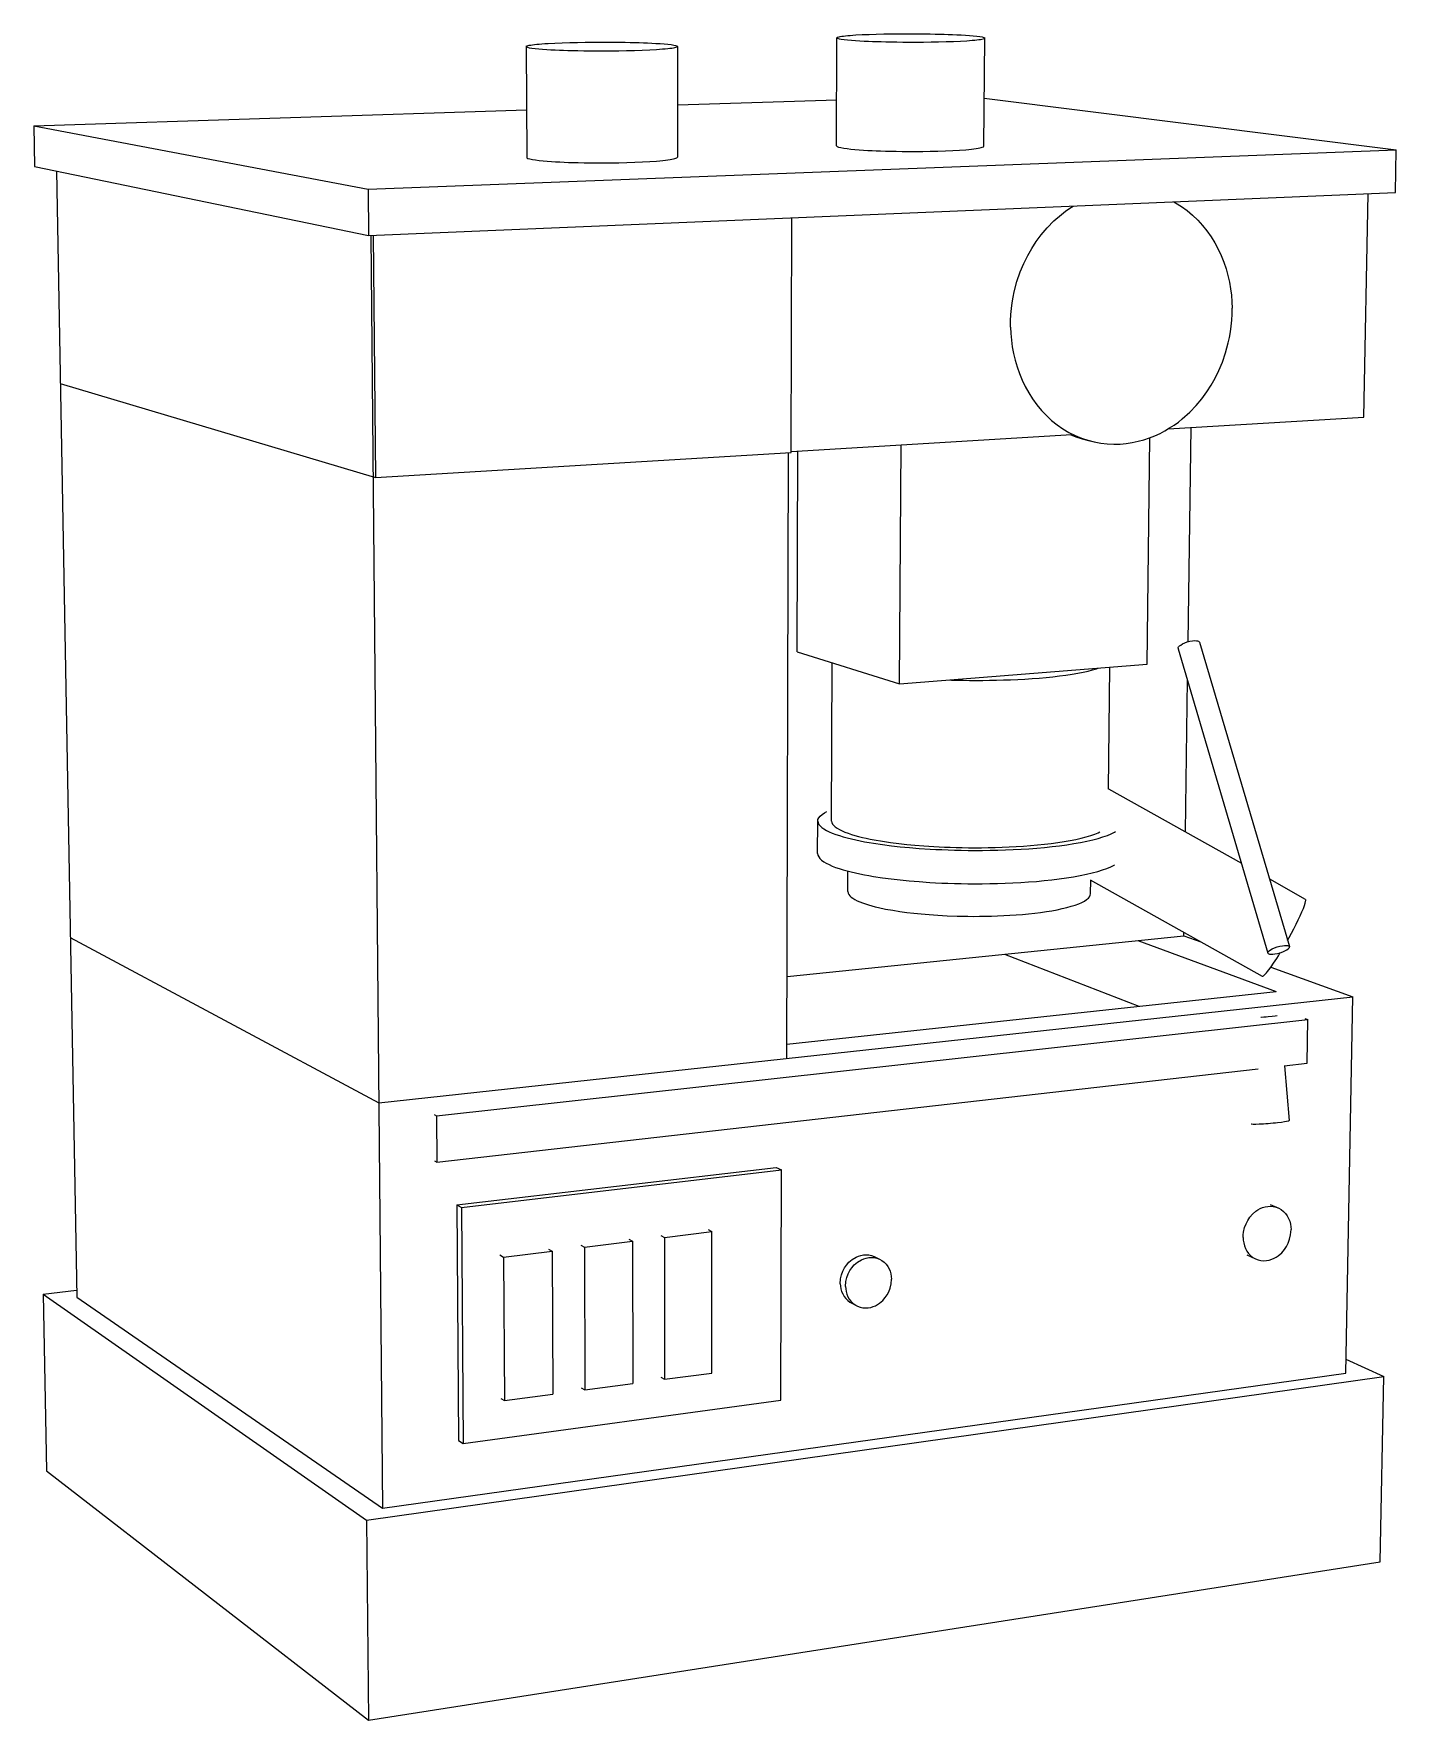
# Model space of a CAD drawing. Header units: millimetres. Extents: x -243 to 256, y -364 to 253.
import ezdxf

# ---------------------------------------------------------------- set-up
doc = ezdxf.new("R2010")
doc.units = ezdxf.units.MM
doc.layers.add('VISIBLE', color=7, linetype='Continuous')

msp = doc.modelspace()

# ---------------------------------------------------------------- linework, layer by layer
at = {"layer": 'VISIBLE'}
for p, q in [((60.63, 253.09), (63.15, 253.2)), ((63.15, 253.2), (65.8, 253.28)), ((65.8, 253.28), (68.51, 253.35)), ((68.51, 253.35), (71.23, 253.39)), ((71.23, 253.39), (73.9, 253.42)), ((73.9, 253.42), (76.49, 253.43)), ((76.49, 253.43), (78.95, 253.43)), ((78.95, 253.43), (81.28, 253.42)), ((81.28, 253.42), (83.46, 253.4)), ((83.46, 253.4), (85.48, 253.37)), ((85.48, 253.37), (87.35, 253.33)), ((87.35, 253.33), (89.06, 253.29)), ((89.06, 253.29), (90.63, 253.25)), ((90.63, 253.25), (92.14, 253.2)), ((92.14, 253.2), (93.7, 253.14)), ((-62.39, 248.83), (-62.05, 249.02)), ((-62.39, 248.83), (-62.2, 208.29)), ((-62.39, 248.83), (-62.35, 248.64)), ((-62.35, 248.64), (-61.96, 248.46)), ((-62.05, 249.02), (-61.29, 249.21)), ((-61.96, 248.46), (-61.27, 248.3)), ((-61.29, 249.21), (-60.76, 249.3)), ((-61.27, 248.3), (-60.31, 248.14)), ((-60.76, 249.3), (-60.13, 249.39)), ((-60.31, 248.14), (-59.15, 248)), ((-60.13, 249.39), (-59.39, 249.48)), ((-59.39, 249.48), (-58.56, 249.57)), ((-59.15, 248), (-57.83, 247.88)), ((-58.56, 249.57), (-57.64, 249.65)), ((-57.83, 247.88), (-56.4, 247.76)), ((-57.64, 249.65), (-56.64, 249.74)), ((-56.64, 249.74), (-55.55, 249.81)), ((-56.4, 247.76), (-54.9, 247.66)), ((-55.55, 249.81), (-54.4, 249.89)), ((-55.55, 249.81), (-54.4, 249.89)), ((-54.9, 247.66), (-53.35, 247.58)), ((-54.4, 249.89), (-51.9, 250.02)), ((-53.35, 247.58), (-51.79, 247.5)), ((-51.9, 250.02), (-49.22, 250.13)), ((-51.79, 247.5), (-50.24, 247.44)), ((-50.24, 247.44), (-48.71, 247.39)), ((-49.22, 250.13), (-46.43, 250.22)), ((-48.71, 247.39), (-47.12, 247.34)), ((-47.12, 247.34), (-45.37, 247.29)), ((-46.43, 250.22), (-43.59, 250.28)), ((-45.37, 247.29), (-43.45, 247.25)), ((-43.59, 250.28), (-40.76, 250.33)), ((-43.45, 247.25), (-41.36, 247.22)), ((-41.36, 247.22), (-39.1, 247.2)), ((-40.76, 250.33), (-38, 250.36)), ((-39.1, 247.2), (-36.66, 247.18)), ((-38, 250.36), (-35.34, 250.38)), ((-36.66, 247.18), (-34.07, 247.18)), ((-35.34, 250.38), (-32.81, 250.37)), ((-34.07, 247.18), (-31.35, 247.19)), ((-32.81, 250.37), (-30.43, 250.36)), ((-31.35, 247.19), (-28.52, 247.23)), ((-30.43, 250.36), (-28.22, 250.34)), ((-28.52, 247.23), (-25.63, 247.28)), ((-28.22, 250.34), (-26.18, 250.31)), ((-26.18, 250.31), (-24.3, 250.27)), ((-25.63, 247.28), (-22.74, 247.35)), ((-24.3, 250.27), (-22.58, 250.23)), ((-22.74, 247.35), (-19.9, 247.44)), ((-22.58, 250.23), (-21.02, 250.18)), ((-21.02, 250.18), (-19.51, 250.13)), ((-19.9, 247.44), (-17.19, 247.56)), ((-19.51, 250.13), (-17.97, 250.07)), ((-17.97, 250.07), (-16.42, 249.99)), ((-17.19, 247.56), (-14.69, 247.69)), ((-16.42, 249.99), (-14.88, 249.91)), ((-14.88, 249.91), (-13.37, 249.82)), ((-14.69, 247.69), (-13.54, 247.77)), ((-13.54, 247.77), (-12.46, 247.85)), ((-13.37, 249.82), (-11.92, 249.71)), ((-12.46, 247.85), (-11.47, 247.93)), ((-11.92, 249.71), (-10.57, 249.58)), ((-11.47, 247.93), (-10.57, 248.02)), ((-10.57, 249.58), (-9.37, 249.45)), ((-10.57, 248.02), (-9.77, 248.11)), ((-9.77, 248.11), (-9.06, 248.2)), ((-9.37, 249.45), (-8.36, 249.29)), ((-9.06, 248.2), (-8.46, 248.29)), ((-8.46, 248.29), (-7.96, 248.39)), ((-8.36, 249.29), (-7.6, 249.13)), ((-7.96, 248.39), (-7.29, 248.58)), ((-7.6, 249.13), (-7.14, 248.95)), ((-7.29, 248.58), (-7.02, 248.77)), ((-7.14, 248.95), (-7.02, 248.77)), ((-7.02, 248.77), (-7, 208.21)), ((51.26, 212.39), (51.41, 251.96)), ((51.41, 251.96), (51.59, 252.14)), ((51.41, 251.96), (51.61, 251.78)), ((51.59, 252.14), (52.16, 252.32)), ((51.61, 251.78), (52.15, 251.61)), ((52.15, 251.61), (52.97, 251.45)), ((52.16, 252.32), (52.6, 252.41)), ((52.6, 252.41), (53.14, 252.5)), ((52.97, 251.45), (54.03, 251.31)), ((53.14, 252.5), (53.78, 252.58)), ((53.78, 252.58), (54.51, 252.67)), ((54.03, 251.31), (55.29, 251.17)), ((54.51, 252.67), (55.34, 252.75)), ((55.29, 251.17), (56.68, 251.05)), ((55.34, 252.75), (56.25, 252.82)), ((56.25, 252.82), (57.24, 252.9)), ((56.68, 251.05), (58.17, 250.94)), ((57.24, 252.9), (58.31, 252.97)), ((58.17, 250.94), (59.73, 250.85)), ((58.31, 252.97), (60.63, 253.09)), ((59.73, 250.85), (61.31, 250.77)), ((61.31, 250.77), (62.9, 250.7)), ((62.9, 250.7), (64.47, 250.64)), ((64.47, 250.64), (66.01, 250.59)), ((66.01, 250.59), (67.6, 250.54)), ((67.6, 250.54), (69.34, 250.5)), ((69.34, 250.5), (71.24, 250.46)), ((71.24, 250.46), (73.31, 250.43)), ((73.31, 250.43), (75.54, 250.4)), ((75.54, 250.4), (77.93, 250.39)), ((77.93, 250.39), (80.46, 250.39)), ((80.46, 250.39), (83.1, 250.4)), ((83.1, 250.4), (85.84, 250.43)), ((85.84, 250.43), (88.61, 250.48)), ((88.61, 250.48), (91.37, 250.55)), ((91.37, 250.55), (94.06, 250.64)), ((93.7, 253.14), (95.27, 253.07)), ((94.06, 250.64), (96.6, 250.75)), ((95.27, 253.07), (96.85, 252.99)), ((96.6, 250.75), (98.92, 250.88)), ((96.85, 252.99), (98.41, 252.9)), ((98.41, 252.9), (99.91, 252.79)), ((98.92, 250.88), (99.99, 250.95)), ((99.91, 252.79), (101.33, 252.68)), ((99.99, 250.95), (100.97, 251.02)), ((100.97, 251.02), (101.86, 251.1)), ((101.33, 252.68), (102.62, 252.55)), ((101.86, 251.1), (102.67, 251.19)), ((102.62, 252.55), (103.73, 252.4)), ((102.67, 251.19), (103.38, 251.27)), ((103.38, 251.27), (103.99, 251.36)), ((103.73, 252.4), (104.62, 252.25)), ((103.99, 251.36), (104.49, 251.45)), ((104.49, 251.45), (104.9, 251.54)), ((104.62, 252.25), (105.22, 252.08)), ((104.9, 251.54), (105.39, 251.72)), ((105.17, 212.32), (105.49, 251.9)), ((105.22, 252.08), (105.49, 251.9)), ((105.39, 251.72), (105.49, 251.9)), ((-7.01, 227.38), (51.33, 229.27)), ((105.31, 229.81), (256.22, 210.96)), ((-242.75, 219.73), (-62.28, 225.59)), ((-242.75, 219.73), (-242.47, 204.85)), ((-242.75, 219.73), (-120.32, 196.58)), ((-120.32, 196.58), (256.22, 210.96)), ((51.26, 212.39), (51.46, 212.16)), ((51.46, 212.16), (51.99, 211.94)), ((51.99, 211.94), (52.81, 211.73)), ((52.81, 211.73), (53.87, 211.54)), ((53.87, 211.54), (55.12, 211.36)), ((55.12, 211.36), (56.51, 211.2)), ((56.51, 211.2), (58, 211.06)), ((58, 211.06), (59.55, 210.94)), ((59.55, 210.94), (61.13, 210.83)), ((61.13, 210.83), (62.71, 210.74)), ((62.71, 210.74), (64.27, 210.66)), ((64.27, 210.66), (65.8, 210.59)), ((65.8, 210.59), (67.39, 210.53)), ((67.39, 210.53), (69.13, 210.48)), ((69.13, 210.48), (71.03, 210.43)), ((71.03, 210.43), (73.09, 210.39)), ((73.09, 210.39), (75.31, 210.36)), ((75.31, 210.36), (77.69, 210.34)), ((77.69, 210.34), (80.21, 210.34)), ((80.21, 210.34), (82.85, 210.35)), ((82.85, 210.35), (85.57, 210.39)), ((85.57, 210.39), (88.34, 210.46)), ((88.34, 210.46), (91.09, 210.55)), ((91.09, 210.55), (93.77, 210.66)), ((93.77, 210.66), (96.3, 210.8)), ((96.3, 210.8), (98.62, 210.97)), ((98.62, 210.97), (99.68, 211.07)), ((99.68, 211.07), (100.66, 211.17)), ((100.66, 211.17), (101.55, 211.27)), ((101.55, 211.27), (102.36, 211.38)), ((102.36, 211.38), (103.06, 211.49)), ((103.06, 211.49), (103.67, 211.61)), ((103.67, 211.61), (104.18, 211.72)), ((104.18, 211.72), (104.58, 211.84)), ((104.58, 211.84), (105.07, 212.08)), ((105.07, 212.08), (105.17, 212.32)), ((255.91, 195.28), (256.22, 210.96)), ((-242.47, 204.85), (-120.16, 179.57)), ((-62.2, 208.29), (-62.16, 208.04)), ((-62.16, 208.04), (-61.77, 207.81)), ((-61.77, 207.81), (-61.08, 207.59)), ((-61.08, 207.59), (-60.13, 207.39)), ((-60.13, 207.39), (-58.97, 207.21)), ((-58.97, 207.21), (-57.65, 207.04)), ((-57.65, 207.04), (-56.23, 206.89)), ((-56.23, 206.89), (-54.72, 206.76)), ((-54.72, 206.76), (-53.18, 206.65)), ((-53.18, 206.65), (-51.63, 206.55)), ((-51.63, 206.55), (-50.08, 206.47)), ((-50.08, 206.47), (-48.55, 206.4)), ((-48.55, 206.4), (-46.97, 206.34)), ((-46.97, 206.34), (-45.23, 206.28)), ((-45.23, 206.28), (-43.32, 206.23)), ((-43.32, 206.23), (-41.23, 206.18)), ((-41.23, 206.18), (-38.98, 206.15)), ((-38.98, 206.15), (-36.55, 206.13)), ((-36.55, 206.13), (-33.97, 206.13)), ((-33.97, 206.13), (-31.25, 206.15)), ((-31.25, 206.15), (-28.43, 206.19)), ((-28.43, 206.19), (-25.55, 206.26)), ((-25.55, 206.26), (-22.66, 206.35)), ((-22.66, 206.35), (-19.84, 206.47)), ((-19.84, 206.47), (-17.14, 206.62)), ((-17.14, 206.62), (-14.65, 206.8)), ((-14.65, 206.8), (-13.5, 206.9)), ((-13.5, 206.9), (-12.43, 207)), ((-12.43, 207), (-11.44, 207.11)), ((-11.44, 207.11), (-10.54, 207.23)), ((-10.54, 207.23), (-9.74, 207.34)), ((-9.74, 207.34), (-9.03, 207.46)), ((-9.03, 207.46), (-8.43, 207.59)), ((-8.43, 207.59), (-7.94, 207.71)), ((-7.94, 207.71), (-7.26, 207.96)), ((-7.26, 207.96), (-7, 208.21)), ((-234.41, 203.19), (-226.98, -209.2)), ((-120.32, 196.58), (-120.16, 179.57)), ((-120.16, 179.57), (255.91, 195.28)), ((174.71, 191.89), (175.4, 191.52)), ((175.4, 191.52), (177.56, 190.17)), ((244.32, 113.1), (245.87, 194.86)), ((255.91, 195.28), (255.91, 195.28)), ((34.59, 100.12), (34.82, 186.04)), ((130.81, 184.87), (133.57, 187.28)), ((133.57, 187.28), (135.07, 188.43)), ((135.07, 188.43), (136.65, 189.55)), ((136.65, 189.55), (137.92, 190.35)), ((177.56, 190.17), (179.64, 188.66)), ((179.64, 188.66), (181.62, 187)), ((181.62, 187), (183.5, 185.21)), ((-119.3, 179.6), (-115.02, -286.38)), ((-118.43, 179.64), (-117.62, 90.91)), ((124.36, 177.33), (126.23, 179.86)), ((126.23, 179.86), (128.37, 182.38)), ((128.37, 182.38), (130.81, 184.87)), ((183.5, 185.21), (185.27, 183.28)), ((185.27, 183.28), (186.9, 181.24)), ((186.9, 181.24), (188.41, 179.09)), ((188.41, 179.09), (189.79, 176.86)), ((121.25, 172.24), (122.73, 174.84)), ((122.73, 174.84), (124.36, 177.33)), ((189.79, 176.86), (191.02, 174.56)), ((191.02, 174.56), (192.12, 172.21)), ((118.51, 166.2), (119.83, 169.36)), ((119.83, 169.36), (121.25, 172.24)), ((192.12, 172.21), (193.07, 169.81)), ((193.07, 169.81), (193.89, 167.38)), ((193.89, 167.38), (194.56, 164.95)), ((116.32, 158.99), (117.32, 162.75)), ((117.32, 162.75), (118.51, 166.2)), ((194.56, 164.95), (195.11, 162.51)), ((195.11, 162.51), (195.53, 160.09)), ((115.28, 152.8), (115.56, 154.94)), ((115.56, 154.94), (115.91, 157)), ((115.91, 157), (116.32, 158.99)), ((195.53, 160.09), (195.83, 157.69)), ((195.83, 157.69), (196.02, 155.32)), ((196.02, 155.32), (196.09, 153)), ((114.98, 148.35), (115.09, 150.61)), ((114.98, 146.03), (114.98, 148.35)), ((115.09, 150.61), (115.28, 152.8)), ((195.75, 146.35), (195.95, 148.51)), ((195.95, 148.51), (196.07, 150.73)), ((196.07, 150.73), (196.09, 153)), ((114.98, 146.03), (115.07, 143.67)), ((115.07, 143.67), (115.28, 141.27)), ((194.71, 140.29), (195.13, 142.24)), ((195.13, 142.24), (195.47, 144.26)), ((195.47, 144.26), (195.75, 146.35)), ((115.28, 141.27), (115.6, 138.83)), ((115.6, 138.83), (116.05, 136.38)), ((116.05, 136.38), (116.64, 133.91)), ((192.56, 133.21), (193.73, 136.6)), ((193.73, 136.6), (194.71, 140.29)), ((116.64, 133.91), (117.35, 131.45)), ((117.35, 131.45), (118.21, 129.01)), ((189.89, 127.29), (191.27, 130.11)), ((191.27, 130.11), (192.56, 133.21)), ((-233.01, 125.35), (-117.62, 90.91)), ((118.21, 129.01), (119.21, 126.59)), ((119.21, 126.59), (120.35, 124.23)), ((120.35, 124.23), (121.63, 121.93)), ((186.86, 122.28), (188.44, 124.73)), ((188.44, 124.73), (189.89, 127.29)), ((121.63, 121.93), (123.05, 119.7)), ((123.05, 119.7), (124.61, 117.57)), ((124.61, 117.57), (126.29, 115.54)), ((182.94, 117.29), (185.03, 119.79)), ((185.03, 119.79), (186.86, 122.28)), ((126.29, 115.54), (128.1, 113.64)), ((128.1, 113.64), (130.02, 111.87)), ((130.02, 111.87), (132.05, 110.25)), ((172.7, 108.77), (244.32, 113.1)), ((174.86, 110.15), (176.41, 111.26)), ((176.41, 111.26), (177.87, 112.42)), ((177.87, 112.42), (180.56, 114.82)), ((180.56, 114.82), (182.94, 117.29)), ((244.32, 113.1), (244.32, 113.1)), ((34.6, 100.42), (137.45, 106.64)), ((132.05, 110.25), (134.16, 108.79)), ((134.16, 108.79), (136.36, 107.48)), ((136.36, 107.48), (138.62, 106.35)), ((137.01, 106.61), (138.84, 105.85)), ((137.01, 106.61), (138.84, 105.85)), ((138.62, 106.35), (140.92, 105.39)), ((138.84, 105.85), (141.18, 105.07)), ((140.92, 105.39), (143.27, 104.6)), ((141.18, 105.07), (143.55, 104.46)), ((163.83, 104.79), (165.87, 105.47)), ((164.95, 22.58), (166.02, 105.53)), ((165.87, 105.47), (167.83, 106.25)), ((167.83, 106.25), (169.71, 107.12)), ((169.71, 107.12), (171.51, 108.07)), ((171.51, 108.07), (173.22, 109.08)), ((173.22, 109.08), (174.86, 110.15)), ((179.96, 30.81), (181.06, 109.28)), ((-117.62, 90.91), (34.59, 100.12)), ((33.04, -121.78), (33.62, 100.06)), ((34.59, 100.12), (34.59, 100.12)), ((36.8, 27.16), (37.01, 100.57)), ((74.35, 15.36), (74.86, 102.86)), ((143.27, 104.6), (145.63, 103.99)), ((143.55, 104.46), (145.63, 103.99)), ((145.63, 103.99), (148.01, 103.55)), ((148.01, 103.55), (150.38, 103.28)), ((150.38, 103.28), (152.73, 103.17)), ((152.73, 103.17), (155.05, 103.22)), ((155.05, 103.22), (157.32, 103.41)), ((157.32, 103.41), (159.55, 103.75)), ((159.55, 103.75), (161.73, 104.21)), ((161.73, 104.21), (163.83, 104.79)), ((179.68, 30.73), (180.65, 30.99)), ((180.65, 30.99), (181.56, 31.15)), ((181.56, 31.15), (182.36, 31.22)), ((182.36, 31.22), (183, 31.2)), ((183, 31.2), (183.48, 31.12)), ((183.48, 31.12), (183.8, 30.99)), ((183.8, 30.99), (184.01, 30.85)), ((36.8, 27.16), (74.35, 15.36)), ((36.8, 27.16), (36.8, 27.16)), ((176.36, 28.45), (176.39, 28.67)), ((176.36, 28.45), (176.4, 28.28)), ((176.39, 28.67), (176.53, 28.94)), ((176.4, 28.28), (209.2, -83.17)), ((176.53, 28.94), (176.82, 29.27)), ((176.82, 29.27), (177.28, 29.63)), ((177.28, 29.63), (177.93, 30.01)), ((177.93, 30.01), (178.74, 30.39)), ((178.74, 30.39), (179.68, 30.73)), ((184.01, 30.85), (184.12, 30.69)), ((184.12, 30.69), (217.08, -80.77)), ((49.42, -34.86), (49.64, 23.13)), ((74.35, 15.36), (164.95, 22.58)), ((132.93, 18.29), (135.26, 18.6)), ((135.26, 18.6), (137.49, 18.93)), ((137.49, 18.93), (139.59, 19.29)), ((139.59, 19.29), (141.55, 19.67)), ((141.55, 19.67), (143.36, 20.08)), ((143.36, 20.08), (145.01, 20.5)), ((145.01, 20.5), (146.47, 20.94)), ((146.47, 20.94), (147.09, 21.16)), ((150.82, -23.13), (151.34, 21.5)), ((164.95, 22.58), (164.95, 22.58)), ((92.78, 16.83), (93.29, 16.81)), ((93.29, 16.81), (95.45, 16.76)), ((95.45, 16.76), (97.68, 16.71)), ((97.68, 16.71), (99.99, 16.69)), ((99.99, 16.69), (102.36, 16.67)), ((102.36, 16.67), (104.79, 16.68)), ((104.79, 16.68), (107.28, 16.7)), ((107.28, 16.7), (109.82, 16.75)), ((109.82, 16.75), (112.39, 16.82)), ((112.39, 16.82), (115, 16.91)), ((115, 16.91), (117.62, 17.03)), ((117.62, 17.03), (120.24, 17.17)), ((120.24, 17.17), (122.86, 17.34)), ((122.86, 17.34), (125.45, 17.54)), ((125.45, 17.54), (128.01, 17.76)), ((128.01, 17.76), (130.5, 18.01)), ((130.5, 18.01), (132.93, 18.29)), ((178.98, -38.77), (179.76, 16.85)), ((150.82, -22.97), (199.52, -50.29)), ((44.32, -46.76), (44.36, -34.85)), ((44.36, -34.85), (44.45, -34.24)), ((44.36, -34.85), (44.47, -35.45)), ((44.45, -34.24), (44.74, -33.63)), ((44.47, -35.45), (44.75, -36.04)), ((44.74, -33.63), (45.24, -33.02)), ((44.74, -33.63), (45.24, -33.02)), ((44.75, -36.04), (45.21, -36.62)), ((45.21, -36.62), (45.83, -37.18)), ((45.24, -33.02), (45.94, -32.41)), ((45.24, -33.02), (45.94, -32.41)), ((45.94, -32.41), (46.84, -31.81)), ((46.84, -31.81), (47.63, -31.39)), ((49.42, -34.86), (49.52, -35.41)), ((49.52, -35.41), (49.78, -35.95)), ((49.78, -35.95), (50.21, -36.47)), ((50.21, -36.47), (50.78, -36.98)), ((50.78, -36.98), (51.49, -37.48)), ((45.83, -37.18), (46.61, -37.73)), ((46.61, -37.73), (47.52, -38.26)), ((47.52, -38.26), (48.55, -38.77)), ((48.55, -38.77), (49.7, -39.26)), ((49.7, -39.26), (50.95, -39.73)), ((50.95, -39.73), (52.29, -40.17)), ((51.49, -37.48), (52.32, -37.96)), ((52.29, -40.17), (53.7, -40.6)), ((52.32, -37.96), (53.27, -38.43)), ((53.27, -38.43), (54.32, -38.87)), ((53.7, -40.6), (55.18, -41)), ((54.32, -38.87), (55.46, -39.3)), ((55.18, -41), (56.7, -41.38)), ((55.46, -39.3), (56.68, -39.7)), ((56.68, -39.7), (57.96, -40.09)), ((56.7, -41.38), (58.27, -41.73)), ((57.96, -40.09), (59.3, -40.45)), ((58.27, -41.73), (59.88, -42.07)), ((59.3, -40.45), (60.7, -40.79)), ((59.88, -42.07), (61.5, -42.38)), ((60.7, -40.79), (62.12, -41.12)), ((61.5, -42.38), (63.15, -42.68)), ((62.12, -41.12), (63.58, -41.42)), ((63.15, -42.68), (64.8, -42.95)), ((63.58, -41.42), (65.06, -41.7)), ((64.8, -42.95), (68.1, -43.44)), ((65.06, -41.7), (68.05, -42.22)), ((68.05, -42.22), (71.05, -42.66)), ((71.05, -42.66), (74.03, -43.04)), ((74.03, -43.04), (76.93, -43.36)), ((127.4, -43.33), (129.88, -43.03)), ((129.88, -43.03), (132.3, -42.71)), ((132.3, -42.71), (134.62, -42.35)), ((134.62, -42.35), (136.83, -41.96)), ((135.59, -43.49), (138.15, -43.1)), ((136.83, -41.96), (138.93, -41.54)), ((138.15, -43.1), (140.59, -42.67)), ((138.93, -41.54), (140.88, -41.1)), ((140.59, -42.67), (142.89, -42.21)), ((140.88, -41.1), (142.68, -40.63)), ((142.68, -40.63), (144.32, -40.14)), ((142.89, -42.21), (145.04, -41.72)), ((144.32, -40.14), (145.78, -39.62)), ((145.04, -41.72), (147.02, -41.2)), ((145.78, -39.62), (147.06, -39.09)), ((147.02, -41.2), (148.82, -40.65)), ((147.06, -39.09), (147.72, -38.76)), ((148.82, -40.65), (150.42, -40.09)), ((150.42, -40.09), (151.82, -39.5)), ((151.82, -39.5), (153.01, -38.91)), ((153.01, -38.91), (153.36, -38.69)), ((44.32, -46.76), (44.42, -47.37)), ((44.42, -47.37), (44.71, -47.98)), ((44.71, -47.98), (45.17, -48.58)), ((45.17, -48.58), (45.79, -49.16)), ((45.79, -49.16), (46.56, -49.72)), ((68.1, -43.44), (71.37, -43.86)), ((71.37, -43.86), (74.58, -44.21)), ((74.58, -44.21), (77.9, -44.53)), ((76.93, -43.36), (79.95, -43.65)), ((77.9, -44.53), (81.54, -44.82)), ((79.95, -43.65), (83.25, -43.92)), ((81.54, -44.82), (85.51, -45.09)), ((83.25, -43.92), (86.86, -44.15)), ((85.51, -45.09), (87.63, -45.2)), ((86.86, -44.15), (90.77, -44.35)), ((87.63, -45.2), (89.83, -45.3)), ((89.83, -45.3), (92.11, -45.39)), ((90.77, -44.35), (92.85, -44.43)), ((92.11, -45.39), (94.48, -45.47)), ((92.85, -44.43), (94.99, -44.49)), ((94.48, -45.47), (96.93, -45.52)), ((94.99, -44.49), (97.22, -44.55)), ((96.93, -45.52), (99.46, -45.56)), ((97.22, -44.55), (99.51, -44.58)), ((99.46, -45.56), (102.06, -45.57)), ((99.51, -44.58), (101.87, -44.59)), ((101.87, -44.59), (104.29, -44.59)), ((102.06, -45.57), (104.73, -45.57)), ((104.29, -44.59), (106.77, -44.56)), ((104.73, -45.57), (107.46, -45.53)), ((106.77, -44.56), (109.29, -44.5)), ((107.46, -45.53), (110.25, -45.47)), ((109.29, -44.5), (111.86, -44.42)), ((110.25, -45.47), (113.07, -45.39)), ((111.86, -44.42), (114.45, -44.32)), ((113.07, -45.39), (115.93, -45.27)), ((114.45, -44.32), (117.06, -44.18)), ((115.93, -45.27), (118.8, -45.12)), ((117.06, -44.18), (119.67, -44.01)), ((118.8, -45.12), (121.69, -44.94)), ((119.67, -44.01), (122.28, -43.82)), ((121.69, -44.94), (124.56, -44.72)), ((122.28, -43.82), (124.86, -43.59)), ((124.56, -44.72), (127.4, -44.46)), ((124.86, -43.59), (127.4, -43.33)), ((127.4, -44.46), (130.2, -44.18)), ((130.2, -44.18), (132.94, -43.85)), ((132.94, -43.85), (135.59, -43.49)), ((46.56, -49.72), (47.47, -50.27)), ((47.47, -50.27), (48.51, -50.79)), ((48.51, -50.79), (49.66, -51.29)), ((49.66, -51.29), (50.91, -51.78)), ((50.91, -51.78), (52.24, -52.23)), ((52.24, -52.23), (53.65, -52.67)), ((53.65, -52.67), (55.12, -53.08)), ((55.12, -53.08), (56.65, -53.47)), ((55.37, -60.66), (55.41, -53.15)), ((56.65, -53.47), (58.22, -53.84)), ((58.22, -53.84), (59.82, -54.18)), ((59.82, -54.18), (61.45, -54.5)), ((61.45, -54.5), (63.09, -54.81)), ((63.09, -54.81), (64.74, -55.09)), ((64.74, -55.09), (68.04, -55.59)), ((135.46, -55.64), (138.02, -55.24)), ((138.02, -55.24), (140.45, -54.8)), ((140.45, -54.8), (142.75, -54.32)), ((142.75, -54.32), (144.9, -53.82)), ((144.9, -53.82), (146.88, -53.29)), ((146.88, -53.29), (148.67, -52.73)), ((148.67, -52.73), (150.28, -52.15)), ((150.28, -52.15), (151.68, -51.55)), ((151.68, -51.55), (152.87, -50.93)), ((152.87, -50.93), (153, -50.84)), ((55.37, -60.66), (55.47, -61.17)), ((55.47, -61.17), (55.71, -61.67)), ((55.71, -61.67), (56.09, -62.16)), ((68.04, -55.59), (71.3, -56.02)), ((71.3, -56.02), (74.51, -56.39)), ((74.51, -56.39), (77.82, -56.71)), ((77.82, -56.71), (81.46, -57.01)), ((81.46, -57.01), (85.43, -57.28)), ((85.43, -57.28), (87.54, -57.4)), ((87.54, -57.4), (89.74, -57.51)), ((89.74, -57.51), (92.02, -57.6)), ((92.02, -57.6), (94.39, -57.67)), ((94.39, -57.67), (96.84, -57.73)), ((96.84, -57.73), (99.37, -57.77)), ((99.37, -57.77), (101.96, -57.78)), ((101.96, -57.78), (104.63, -57.78)), ((104.63, -57.78), (107.36, -57.74)), ((107.36, -57.74), (110.14, -57.68)), ((110.14, -57.68), (112.96, -57.59)), ((112.96, -57.59), (115.82, -57.47)), ((115.82, -57.47), (118.69, -57.32)), ((118.69, -57.32), (121.57, -57.13)), ((121.57, -57.13), (124.44, -56.9)), ((124.44, -56.9), (127.28, -56.64)), ((127.28, -56.64), (130.08, -56.35)), ((130.08, -56.35), (132.81, -56.01)), ((132.81, -56.01), (135.46, -55.64)), ((144.1, -56.35), (207.08, -91.67)), ((144.17, -62.01), (144.29, -61.49)), ((144.29, -61.49), (144.34, -56.48)), ((209.77, -56.04), (222.86, -63.38)), ((56.09, -62.16), (56.6, -62.64)), ((56.6, -62.64), (57.22, -63.11)), ((57.22, -63.11), (57.96, -63.56)), ((57.96, -63.56), (58.8, -63.99)), ((58.8, -63.99), (59.72, -64.4)), ((59.72, -64.4), (60.73, -64.8)), ((60.73, -64.8), (61.8, -65.17)), ((61.8, -65.17), (62.93, -65.53)), ((62.93, -65.53), (64.11, -65.87)), ((64.11, -65.87), (65.34, -66.19)), ((65.34, -66.19), (66.59, -66.49)), ((66.59, -66.49), (69.17, -67.04)), ((69.17, -67.04), (71.8, -67.51)), ((71.8, -67.51), (74.43, -67.92)), ((128.09, -67.97), (130.13, -67.64)), ((130.13, -67.64), (132.08, -67.28)), ((132.08, -67.28), (133.92, -66.89)), ((133.92, -66.89), (135.63, -66.47)), ((135.63, -66.47), (137.22, -66.04)), ((137.22, -66.04), (138.66, -65.58)), ((138.66, -65.58), (139.95, -65.1)), ((139.95, -65.1), (141.08, -64.61)), ((141.08, -64.61), (142.04, -64.1)), ((142.04, -64.1), (142.83, -63.59)), ((142.83, -63.59), (143.45, -63.06)), ((143.45, -63.06), (143.89, -62.54)), ((143.89, -62.54), (144.17, -62.01)), ((221.68, -68.12), (222.2, -66.87)), ((222.2, -66.87), (222.6, -65.8)), ((222.6, -65.8), (222.87, -64.92)), ((222.86, -63.38), (223.02, -63.49)), ((222.87, -64.92), (223.03, -64.25)), ((223.02, -63.49), (223.08, -63.77)), ((223.03, -64.25), (223.08, -63.77)), ((74.43, -67.92), (77.04, -68.28)), ((77.04, -68.28), (79.59, -68.58)), ((79.59, -68.58), (82.23, -68.84)), ((82.23, -68.84), (85.12, -69.09)), ((85.12, -69.09), (88.28, -69.31)), ((88.28, -69.31), (91.71, -69.49)), ((91.71, -69.49), (95.41, -69.63)), ((95.41, -69.63), (97.36, -69.67)), ((97.36, -69.67), (99.36, -69.7)), ((99.36, -69.7), (101.43, -69.72)), ((101.43, -69.72), (103.55, -69.71)), ((103.55, -69.71), (105.72, -69.68)), ((105.72, -69.68), (107.93, -69.63)), ((107.93, -69.63), (110.18, -69.56)), ((110.18, -69.56), (112.45, -69.46)), ((112.45, -69.46), (114.73, -69.34)), ((114.73, -69.34), (117.02, -69.18)), ((117.02, -69.18), (119.31, -69)), ((119.31, -69), (121.57, -68.79)), ((121.57, -68.79), (123.8, -68.54)), ((123.8, -68.54), (125.98, -68.27)), ((125.98, -68.27), (128.09, -67.97)), ((218.73, -74.24), (219.56, -72.61)), ((219.56, -72.61), (220.34, -71.02)), ((220.34, -71.02), (221.06, -69.51)), ((221.06, -69.51), (221.68, -68.12)), ((-229.36, -77.48), (-116.39, -138.04)), ((33.12, -91.71), (178.45, -76.84)), ((161.61, -78.57), (212.25, -97.2)), ((178.45, -76.84), (178.47, -75.62)), ((178.45, -76.84), (184.63, -79.08)), ((178.45, -76.84), (178.45, -76.84)), ((216.41, -78.5), (217, -77.45)), ((217, -77.45), (217.87, -75.86)), ((217.87, -75.86), (218.73, -74.24)), ((112.8, -83.56), (162, -102.61)), ((209.16, -83.02), (209.2, -82.83)), ((209.16, -83.02), (209.2, -83.17)), ((209.2, -82.83), (209.36, -82.58)), ((209.2, -83.17), (209.31, -83.3)), ((209.31, -83.3), (209.51, -83.42)), ((209.36, -82.58), (209.66, -82.29)), ((209.51, -83.42), (209.84, -83.52)), ((209.66, -82.29), (210.14, -81.95)), ((209.84, -83.52), (210.31, -83.57)), ((210.14, -81.95), (210.81, -81.59)), ((210.31, -83.57), (210.96, -83.56)), ((210.81, -81.59), (211.65, -81.23)), ((210.96, -83.56), (211.76, -83.48)), ((211.29, -86.85), (211.83, -86.04)), ((211.65, -81.23), (212.6, -80.9)), ((211.76, -83.48), (212.69, -83.3)), ((211.83, -86.04), (212.42, -85.14)), ((212.42, -85.14), (213.07, -84.12)), ((212.6, -80.9), (213.59, -80.63)), ((212.69, -83.3), (213.68, -83.04)), ((213.07, -84.12), (213.76, -83.01)), ((213.59, -80.63), (214.52, -80.46)), ((213.68, -83.04), (214.63, -82.71)), ((214.52, -80.46), (215.33, -80.37)), ((214.63, -82.71), (215.46, -82.35)), ((215.33, -80.37), (215.97, -80.36)), ((215.46, -82.35), (216.13, -81.98)), ((215.97, -80.36), (216.45, -80.42)), ((216.13, -81.98), (216.61, -81.65)), ((216.45, -80.42), (216.78, -80.51)), ((216.61, -81.65), (216.92, -81.36)), ((216.78, -80.51), (216.98, -80.63)), ((216.92, -81.36), (217.07, -81.11)), ((216.98, -80.63), (217.08, -80.77)), ((217.07, -81.11), (217.12, -80.92)), ((217.08, -80.77), (217.12, -80.92)), ((207.08, -91.67), (207.3, -91.64)), ((207.3, -91.64), (207.58, -91.47)), ((207.58, -91.47), (207.91, -91.19)), ((207.91, -91.19), (208.28, -90.82)), ((208.28, -90.82), (208.68, -90.37)), ((208.68, -90.37), (209.1, -89.87)), ((209.1, -89.87), (209.52, -89.33)), ((209.52, -89.33), (210.37, -88.19)), ((210.25, -88.34), (240.31, -99.22)), ((210.37, -88.19), (211.29, -86.85)), ((33.06, -116.5), (212.25, -97.2)), ((-116.39, -138.04), (240.31, -99.22)), ((237.71, -236.93), (240.31, -99.22)), ((-95.25, -142.71), (223.85, -107.5)), ((206.68, -106.65), (206.8, -106.64)), ((206.8, -106.64), (207.68, -106.56)), ((207.68, -106.56), (208.53, -106.48)), ((208.53, -106.48), (209.33, -106.4)), ((209.33, -106.4), (210.74, -106.25)), ((210.74, -106.25), (211.84, -106.11)), ((211.84, -106.11), (212.63, -106)), ((212.63, -106), (212.64, -106)), ((222.78, -107.1), (223.85, -107.5)), ((223.57, -123.45), (223.85, -107.5)), ((33.04, -121.78), (33.04, -121.78)), ((215.15, -124.41), (223.57, -123.45)), ((223.57, -123.45), (223.57, -123.45)), ((-95.13, -159.76), (205.66, -125.49)), ((215.24, -124.4), (217.01, -144.42)), ((-96.12, -142.25), (-95.25, -142.71)), ((-95.25, -142.71), (-95.13, -159.76)), ((203.06, -145.71), (203.22, -145.73)), ((203.22, -145.73), (203.83, -145.76)), ((203.83, -145.76), (204.76, -145.76)), ((204.76, -145.76), (206.03, -145.72)), ((206.03, -145.72), (206.77, -145.68)), ((206.77, -145.68), (207.58, -145.64)), ((207.58, -145.64), (208.44, -145.58)), ((208.44, -145.58), (209.33, -145.52)), ((209.33, -145.52), (210.22, -145.45)), ((210.22, -145.45), (211.11, -145.37)), ((211.11, -145.37), (211.96, -145.29)), ((211.96, -145.29), (212.76, -145.2)), ((212.76, -145.2), (214.17, -145.04)), ((214.17, -145.04), (215.27, -144.88)), ((215.27, -144.88), (216.06, -144.75)), ((216.06, -144.75), (216.58, -144.64)), ((216.58, -144.64), (216.88, -144.55)), ((216.88, -144.55), (217.01, -144.48)), ((217.01, -144.48), (217.01, -144.42)), ((-95.99, -159.29), (-95.13, -159.76)), ((-87.85, -175.35), (29.14, -161.61)), ((-86.11, -176.32), (31.04, -162.53)), ((29.14, -161.61), (31.04, -162.53)), ((30.84, -246.9), (31.04, -162.53)), ((-87.85, -175.35), (-87.25, -261.61)), ((-87.85, -175.35), (-86.11, -176.32)), ((-86.11, -176.32), (-85.52, -262.73)), ((202.58, -179.91), (203.56, -178.77)), ((203.56, -178.77), (204.82, -177.68)), ((204.82, -177.68), (205.55, -177.18)), ((205.55, -177.18), (206.36, -176.74)), ((206.36, -176.74), (207.23, -176.37)), ((207.23, -176.37), (208.17, -176.08)), ((208.17, -176.08), (209.15, -175.9)), ((209.15, -175.9), (210.16, -175.85)), ((210, -175.19), (213.18, -176.56)), ((210.16, -175.85), (211.18, -175.94)), ((211.18, -175.94), (212.2, -176.17)), ((212.2, -176.17), (213.18, -176.56)), ((213.18, -176.56), (214.1, -177.09)), ((214.1, -177.09), (214.94, -177.75)), ((214.94, -177.75), (215.68, -178.54)), ((215.68, -178.54), (216.31, -179.42)), ((-11.76, -187.26), (5.63, -185.14)), ((4.23, -184.41), (5.63, -185.14)), ((5.61, -236.91), (5.63, -185.14)), ((200.26, -185.36), (200.65, -183.68)), ((200.65, -183.68), (201.2, -182.24)), ((201.2, -182.24), (201.82, -181.04)), ((201.82, -181.04), (202.58, -179.91)), ((216.31, -179.42), (216.81, -180.37)), ((216.81, -180.37), (217.2, -181.37)), ((217.2, -181.37), (217.46, -182.39)), ((217.46, -182.39), (217.62, -183.41)), ((217.62, -183.41), (217.68, -184.41)), ((217.64, -185.38), (217.68, -184.41)), ((-42.4, -190.08), (-41.05, -190.83)), ((-41.05, -190.83), (-23.43, -188.68)), ((-41.05, -190.83), (-40.88, -243.1)), ((-24.81, -187.94), (-23.43, -188.68)), ((-23.43, -188.68), (-23.34, -240.76)), ((-13.15, -186.52), (-11.76, -187.26)), ((-11.76, -187.26), (-11.72, -239.21)), ((200.13, -187.26), (200.16, -186.29)), ((200.13, -187.26), (200.18, -188.26)), ((200.16, -186.29), (200.26, -185.36)), ((200.18, -188.26), (200.34, -189.28)), ((200.34, -189.28), (200.61, -190.31)), ((200.61, -190.31), (201, -191.31)), ((201, -191.31), (201.51, -192.26)), ((215.24, -191.73), (215.99, -190.61)), ((215.99, -190.61), (216.61, -189.41)), ((216.61, -189.41), (217.15, -187.97)), ((217.15, -187.97), (217.54, -186.3)), ((217.54, -186.3), (217.64, -185.38)), ((-72.02, -193.69), (-70.7, -194.44)), ((-70.7, -194.44), (-52.86, -192.27)), ((-70.7, -194.44), (-70.4, -247.03)), ((-54.21, -191.52), (-52.86, -192.27)), ((-52.86, -192.27), (-52.64, -244.66)), ((54.16, -198.45), (54.87, -197.41)), ((54.87, -197.41), (55.8, -196.35)), ((55.8, -196.35), (56.99, -195.34)), ((56.8, -198.39), (57.73, -197.33)), ((56.99, -195.34), (58.46, -194.46)), ((57.73, -197.33), (58.93, -196.31)), ((58.46, -194.46), (59.3, -194.11)), ((58.93, -196.31), (60.4, -195.43)), ((59.3, -194.11), (60.19, -193.84)), ((60.19, -193.84), (61.13, -193.68)), ((60.4, -195.43), (61.23, -195.08)), ((61.13, -193.68), (62.1, -193.62)), ((61.23, -195.08), (62.12, -194.82)), ((62.1, -193.62), (63.08, -193.7)), ((62.12, -194.82), (63.07, -194.65)), ((63.07, -194.65), (64.04, -194.6)), ((63.08, -193.7), (64.06, -193.91)), ((64.04, -194.6), (65.02, -194.67)), ((64.06, -193.91), (65, -194.26)), ((64.06, -193.91), (65, -194.26)), ((65, -194.26), (66.95, -195.23)), ((65.02, -194.67), (66, -194.88)), ((66, -194.88), (66.95, -195.23)), ((66.95, -195.23), (67.84, -195.72)), ((67.84, -195.72), (68.65, -196.34)), ((68.65, -196.34), (69.37, -197.06)), ((69.37, -197.06), (69.98, -197.88)), ((201.5, -193.7), (204.66, -195.11)), ((201.51, -192.26), (202.15, -193.14)), ((202.15, -193.14), (202.89, -193.93)), ((202.89, -193.93), (203.73, -194.59)), ((203.73, -194.59), (204.66, -195.11)), ((204.66, -195.11), (205.64, -195.49)), ((205.64, -195.49), (206.65, -195.72)), ((206.65, -195.72), (207.68, -195.8)), ((207.68, -195.8), (208.69, -195.74)), ((208.69, -195.74), (209.67, -195.56)), ((209.67, -195.56), (210.6, -195.28)), ((210.6, -195.28), (211.47, -194.9)), ((211.47, -194.9), (212.27, -194.45)), ((212.27, -194.45), (213.01, -193.96)), ((213.01, -193.96), (214.26, -192.87)), ((214.26, -192.87), (215.24, -191.73)), ((52.6, -204.22), (52.71, -202.47)), ((52.71, -202.47), (53.06, -200.91)), ((53.06, -200.91), (53.57, -199.57)), ((53.57, -199.57), (54.16, -198.45)), ((54.53, -205.21), (54.64, -203.45)), ((54.64, -203.45), (54.99, -201.89)), ((54.99, -201.89), (55.5, -200.56)), ((55.5, -200.56), (56.09, -199.44)), ((56.09, -199.44), (56.8, -198.39)), ((69.98, -197.88), (70.48, -198.76)), ((70.48, -198.76), (70.86, -199.68)), ((70.86, -199.68), (71.13, -200.63)), ((71.13, -200.63), (71.29, -201.58)), ((71.25, -204.25), (71.36, -202.5)), ((71.29, -201.58), (71.36, -202.5)), ((-239.33, -208.03), (-227.03, -206.55)), ((-239.33, -208.03), (-238.1, -272.75)), ((-239.33, -208.03), (-120.87, -290.73)), ((-226.98, -209.2), (-115.02, -286.38)), ((52.6, -204.22), (52.67, -205.15)), ((52.67, -205.15), (52.83, -206.1)), ((52.83, -206.1), (53.1, -207.04)), ((53.1, -207.04), (53.49, -207.97)), ((53.49, -207.97), (53.99, -208.85)), ((53.99, -208.85), (54.61, -209.66)), ((54.53, -205.21), (54.59, -206.14)), ((54.59, -206.14), (54.76, -207.09)), ((54.61, -209.66), (55.33, -210.38)), ((54.76, -207.09), (55.03, -208.04)), ((55.03, -208.04), (55.41, -208.97)), ((55.41, -208.97), (55.92, -209.85)), ((55.92, -209.85), (56.53, -210.66)), ((68.17, -210.36), (69.1, -209.3)), ((69.1, -209.3), (69.8, -208.26)), ((69.8, -208.26), (70.39, -207.14)), ((70.39, -207.14), (70.89, -205.81)), ((70.89, -205.81), (71.25, -204.25)), ((55.33, -210.38), (56.15, -210.99)), ((56.15, -210.99), (57.04, -211.48)), ((56.15, -210.99), (57.04, -211.48)), ((56.53, -210.66), (57.26, -211.38)), ((57.04, -211.48), (58.97, -212.48)), ((57.26, -211.38), (58.07, -212)), ((58.07, -212), (58.97, -212.48)), ((58.97, -212.48), (59.91, -212.83)), ((59.91, -212.83), (60.89, -213.03)), ((60.89, -213.03), (61.88, -213.11)), ((61.88, -213.11), (62.85, -213.05)), ((62.85, -213.05), (63.79, -212.88)), ((63.79, -212.88), (64.68, -212.61)), ((64.68, -212.61), (65.51, -212.26)), ((65.51, -212.26), (66.98, -211.37)), ((66.98, -211.37), (68.17, -210.36)), ((237.8, -231.8), (251.67, -238.22)), ((-120.87, -290.73), (251.67, -238.22)), ((-115.02, -286.38), (237.71, -236.93)), ((-40.88, -243.1), (-23.34, -240.76)), ((-23.34, -240.76), (-23.34, -240.76)), ((-13.1, -238.42), (-11.72, -239.21)), ((-11.72, -239.21), (5.61, -236.91)), ((5.61, -236.91), (5.61, -236.91)), ((237.71, -236.93), (237.71, -236.93)), ((250.31, -306.1), (251.67, -238.22)), ((-85.52, -262.73), (30.84, -246.9)), ((-71.72, -246.21), (-70.4, -247.03)), ((-70.4, -247.03), (-52.64, -244.66)), ((-52.64, -244.66), (-52.64, -244.66)), ((-42.23, -242.29), (-40.88, -243.1)), ((30.84, -246.9), (30.84, -246.9)), ((-87.25, -261.61), (-85.52, -262.73)), ((-238.1, -272.75), (-120.16, -364.05)), ((-120.87, -290.73), (-120.16, -364.05)), ((-120.16, -364.05), (250.31, -306.1)), ((250.31, -306.1), (250.31, -306.1))]:
    msp.add_line(p, q, dxfattribs=at)

doc.saveas('drawing.dxf')
